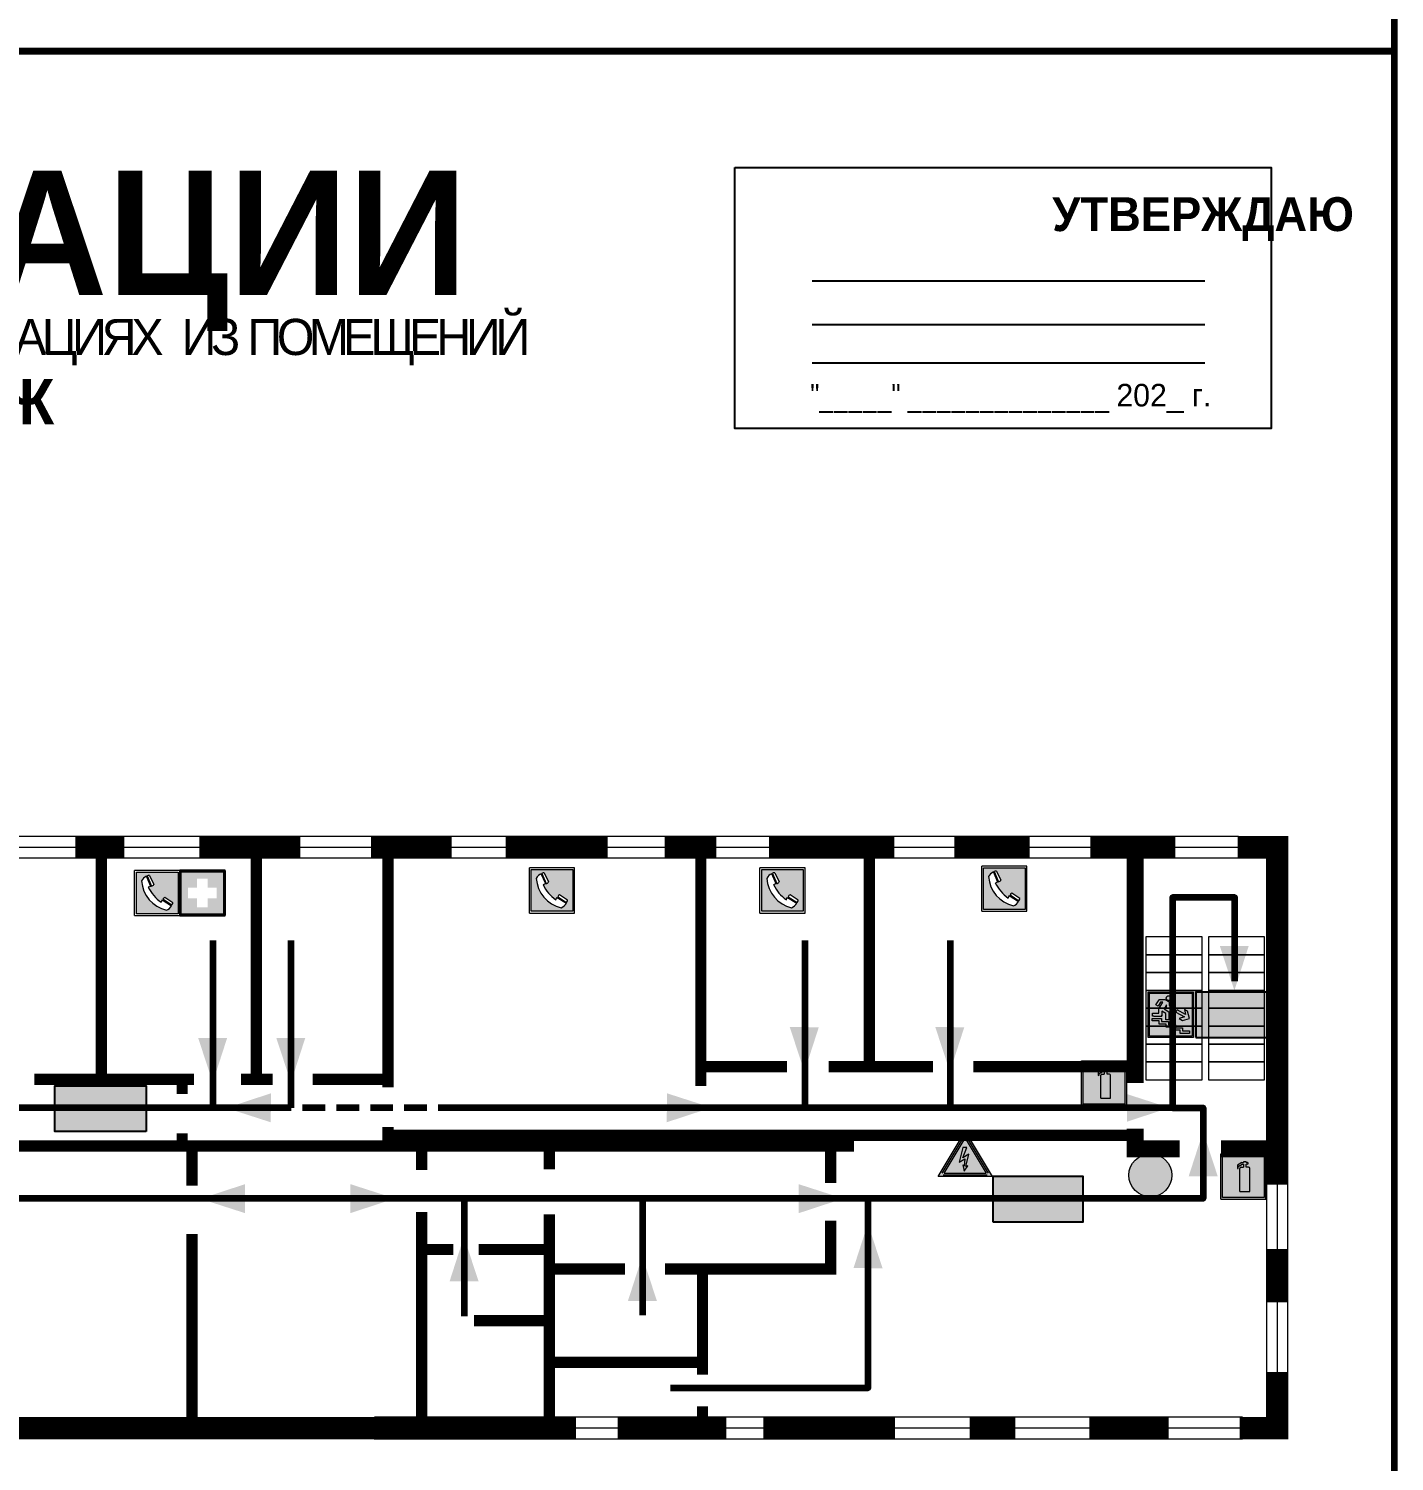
# Model space of a CAD drawing. Header units: millimetres. Extents: x 13114 to 67229, y 22859 to 38520.
# Drawn here: x 33746.6 to 33988.4, y 24818.2 to 25071.8 of the extents above; entities that cross this region are included whole.
import ezdxf

# ---------------------------------------------------------------- set-up
doc = ezdxf.new("R2010")
doc.units = ezdxf.units.MM
doc.linetypes.add('{ Wide Dash }', pattern=[12, 4, -2, 4, -2])
doc.layers.add('План_Штампы', color=7, linetype='Continuous')
doc.styles.add('обычный', font='arial.ttf')

# ---------------------------------------------------------------- blocks, each defined once
blk = doc.blocks.new('A$C7B8C2D5B')
at = {"lineweight": 0}
h = blk.add_hatch(color=5, dxfattribs=at)
h.dxf.hatch_style = 1
h.paths.add_polyline_path([(1.4, -3.02, 1), (-2.11, -3.02, 1)])
at = {"color": 5, "lineweight": 0}
blk.add_circle((-0.36, -3.02), 1.75, dxfattribs=at)
blk = doc.blocks.new('A$C456E1F9C')
at = {"lineweight": 5}
h = blk.add_hatch(color=242, dxfattribs=at)
h.paths.add_polyline_path([(0.51, -1.47), (0.51, -13.26), (12.29, -13.26), (12.29, -1.47)])
h.paths.add_polyline_path([(5.42, -4.95, -0.254479), (4.78, -5.4), (3.52, -2.53, -0.209735), (4.23, -2.4)], flags=16)
h.paths.add_polyline_path([(8.53, -8.6), (10.87, -10.17), (10.54, -10.76), (8.03, -9.13, -0.192251)], flags=16)
h.paths.add_polyline_path([(4.61, -5.49, 0.005518), (3.87, -5.72, 0.128647), (7.49, -10.01, 0.00809), (7.83, -9.33), (10.47, -10.97, -0.16736), (8.99, -12.25, -0.327862), (1.95, -3.95, -0.166952), (3.36, -2.62)], flags=16)
at = {"color": 242, "lineweight": 5}
for p, q in [((0, -13.77), (0, -0.97)), ((12.8, -0.97), (0, -0.97)), ((4.61, -5.49), (3.36, -2.62)), ((3.52, -2.53), (4.78, -5.4)), ((4.23, -2.4), (5.42, -4.95)), ((12.8, -13.77), (12.8, -0.97)), ((7.83, -9.33), (10.47, -10.97)), ((8.03, -9.13), (10.54, -10.76)), ((10.81, -10.12), (8.53, -8.6)), ((10.54, -10.76), (10.8, -10.3)), ((10.8, -10.3), (10.81, -10.12)), ((0, -13.77), (12.8, -13.77))]:
    blk.add_line(p, q, dxfattribs=at)
blk.add_lwpolyline([(0.51, -1.47), (12.29, -1.47), (12.29, -13.26), (0.51, -13.26)], close=True, dxfattribs=at)
for centre, radius, start, end in [((4.59, -5.34), 2.99, 114.2845, 152.1974), ((11.12, -3.31), 9.19, 183.9915, 256.6009), ((4.02, -3.27), 0.891, 76.3284, 123.7092), ((14.98, -39.1), 35.17, 107.1487, 108.4135), ((13.86, -0.94), 11.08, 205.5536, 234.8762), ((4.68, -4.59), 0.824, 276.9621, 334.0723), ((-13.31, 0.8), 23.44, 332.5487, 334.4027), ((8.94, -9.5), 0.989, 114.4092, 157.9388), ((7.87, -9.46), 3, 291.9291, 329.9329)]:
    blk.add_arc(centre, radius, start, end, dxfattribs=at)
blk = doc.blocks.new('A$C18900ED3')
h = blk.add_hatch(color=126)
h.paths.add_polyline_path([(-0.18, -0.18), (-7.02, -0.18), (-7.02, -7.02), (-0.18, -7.02)])
h.paths.add_polyline_path([(-5.89, -4.46), (-5.89, -2.77), (-4.46, -2.77), (-4.46, -1.31), (-2.77, -1.31), (-2.77, -2.77), (-1.33, -2.77), (-1.33, -4.46), (-2.77, -4.46), (-2.77, -5.89), (-4.46, -5.89), (-4.46, -4.46)], flags=16)
at = {"color": 126}
for p, q in [((-7.2, 0), (-7.2, -7.2)), ((0, 0), (-7.2, 0)), ((0, -7.2), (0, 0)), ((-7.02, -7.02), (-7.02, -0.18)), ((-7.02, -0.18), (-0.18, -0.18)), ((-0.18, -0.18), (-0.18, -7.02)), ((-7.2, -7.2), (0, -7.2)), ((-0.18, -7.02), (-7.02, -7.02))]:
    blk.add_line(p, q, dxfattribs=at)
blk = doc.blocks.new('вниз')
at = {"lineweight": 0, "true_color": 0xffffff}
h = blk.add_hatch(color=7, dxfattribs=at)
h.dxf.hatch_style = 1
h.paths.add_polyline_path([(40994.51, -4472.22), (40986.51, -4472.22), (40986.51, -4480.22), (40994.51, -4480.22)])
h.paths.add_polyline_path([(40994.31, -4472.42), (40994.31, -4480.01), (40986.71, -4480.01), (40986.71, -4472.42)], flags=16)
h.paths.add_polyline_path([(40988.43, -4473.53), (40989.43, -4473.53), (40990.19, -4473.96), (40990.19, -4474.6), (40991, -4474.6), (40991, -4475.06), (40989.73, -4475.06), (40989.73, -4474.46), (40989.3, -4475.18), (40990.17, -4475.7), (40990.17, -4477.11), (40989.63, -4477.11), (40989.63, -4476.01), (40988.94, -4475.59), (40988.94, -4476.46), (40988.94, -4476.46), (40987.47, -4476.46), (40987.26, -4476.46), (40987.26, -4475.92), (40988.4, -4475.92), (40988.4, -4475.2), (40989.1, -4473.99), (40988.66, -4473.99), (40988.24, -4474.7), (40987.86, -4474.47), (40988.41, -4473.56)], flags=0)
h.paths.add_polyline_path([(40990.55, -4473.29, -1), (40989.69, -4473.29, -1)], flags=0)
h.paths.add_polyline_path([(40988.85, -4476.89), (40988.85, -4477.43), (40990.1, -4477.43), (40990.1, -4477.99), (40991.34, -4477.99), (40991.34, -4478.54), (40992.59, -4478.54), (40992.59, -4479.09), (40993.83, -4479.09), (40993.83, -4479.52), (40992.17, -4479.52), (40992.17, -4478.97), (40990.91, -4478.97), (40990.91, -4478.41), (40989.68, -4478.41), (40989.68, -4477.86), (40988.43, -4477.86), (40988.43, -4477.31), (40987.6, -4477.31), (40987.18, -4477.31), (40987.18, -4476.89)], flags=0)
h.paths.add_polyline_path([(40991.61, -4475.33), (40993.12, -4476.2), (40992.9, -4475.27), (40993.48, -4475.6), (40993.83, -4476.88), (40992.56, -4477.22), (40991.97, -4476.88), (40992.9, -4476.61), (40991.38, -4475.74), (40991.58, -4475.39)], flags=0)
h.paths.add_polyline_path([(40990.19, -4473.96), (40989.43, -4473.53), (40988.43, -4473.53), (40988.41, -4473.56), (40987.86, -4474.47), (40988.24, -4474.7), (40988.66, -4473.99), (40989.1, -4473.99), (40988.4, -4475.2), (40988.4, -4475.92), (40987.26, -4475.92), (40987.26, -4476.46), (40987.47, -4476.46), (40988.94, -4476.46), (40988.94, -4476.27), (40988.94, -4475.59), (40989.63, -4476.01), (40989.63, -4477.11), (40990.17, -4477.11), (40990.17, -4475.7), (40989.3, -4475.18), (40989.73, -4474.46), (40989.73, -4475.06), (40991, -4475.06), (40991, -4474.6), (40990.19, -4474.6)], flags=0)
h.paths.add_polyline_path([(40990.55, -4473.29, 1), (40989.69, -4473.29, 1)], flags=0)
h.paths.add_polyline_path([(40991.61, -4475.33), (40991.58, -4475.39), (40991.38, -4475.74), (40992.9, -4476.61), (40991.97, -4476.88), (40992.56, -4477.22), (40993.83, -4476.88), (40993.48, -4475.6), (40992.9, -4475.27), (40993.12, -4476.2)], flags=0)
h.paths.add_polyline_path([(40990.1, -4477.43), (40988.85, -4477.43), (40988.85, -4476.89), (40987.18, -4476.89), (40987.18, -4477.31), (40987.6, -4477.31), (40988.43, -4477.31), (40988.43, -4477.86), (40989.68, -4477.86), (40989.68, -4478.41), (40990.91, -4478.41), (40990.91, -4478.97), (40992.17, -4478.97), (40992.17, -4479.52), (40993.83, -4479.52), (40993.83, -4479.09), (40992.59, -4479.09), (40992.59, -4478.54), (40991.34, -4478.54), (40991.34, -4477.99), (40990.1, -4477.99)], flags=0)
at = {"lineweight": 0}
h = blk.add_hatch(color=126, dxfattribs=at)
h.dxf.hatch_style = 1
h.paths.add_polyline_path([(40994.31, -4472.42), (40986.71, -4472.42), (40986.71, -4480.01), (40994.31, -4480.01)])
h.paths.add_polyline_path([(40988.43, -4473.53), (40989.43, -4473.53), (40990.19, -4473.96), (40990.19, -4474.6), (40991, -4474.6), (40991, -4475.06), (40989.73, -4475.06), (40989.73, -4474.46), (40989.3, -4475.18), (40990.17, -4475.7), (40990.17, -4477.11), (40989.63, -4477.11), (40989.63, -4476.01), (40988.94, -4475.59), (40988.94, -4476.46), (40988.94, -4476.46), (40987.47, -4476.46), (40987.26, -4476.46), (40987.26, -4475.92), (40988.4, -4475.92), (40988.4, -4475.2), (40989.1, -4473.99), (40988.66, -4473.99), (40988.24, -4474.7), (40987.86, -4474.47), (40988.41, -4473.56)], flags=16)
h.paths.add_polyline_path([(40990.55, -4473.29, -1), (40989.69, -4473.29, -1)], flags=16)
h.paths.add_polyline_path([(40988.85, -4476.89), (40988.85, -4477.43), (40990.1, -4477.43), (40990.1, -4477.99), (40991.34, -4477.99), (40991.34, -4478.54), (40992.59, -4478.54), (40992.59, -4479.09), (40993.83, -4479.09), (40993.83, -4479.52), (40992.17, -4479.52), (40992.17, -4478.97), (40990.91, -4478.97), (40990.91, -4478.41), (40989.68, -4478.41), (40989.68, -4477.86), (40988.43, -4477.86), (40988.43, -4477.31), (40987.6, -4477.31), (40987.18, -4477.31), (40987.18, -4476.89)], flags=16)
h.paths.add_polyline_path([(40991.61, -4475.33), (40993.12, -4476.2), (40992.9, -4475.27), (40993.48, -4475.6), (40993.83, -4476.88), (40992.56, -4477.22), (40991.97, -4476.88), (40992.9, -4476.61), (40991.38, -4475.74), (40991.58, -4475.39)], flags=16)
at = {"lineweight": 0, "true_color": 0xffffff}
h = blk.add_hatch(color=7, dxfattribs=at)
h.dxf.hatch_style = 1
h.paths.add_polyline_path([(40989.73, -4474.46), (40989.73, -4475.06), (40991, -4475.06), (40991, -4474.6), (40990.19, -4474.6), (40990.19, -4473.96), (40989.43, -4473.53), (40988.43, -4473.53), (40988.41, -4473.56), (40987.86, -4474.47), (40988.24, -4474.7), (40988.66, -4473.99), (40989.1, -4473.99), (40988.4, -4475.2), (40988.4, -4475.92), (40987.26, -4475.92), (40987.26, -4476.46), (40987.47, -4476.46), (40988.94, -4476.46), (40988.94, -4475.59), (40989.63, -4476.01), (40989.63, -4477.11), (40990.17, -4477.11), (40990.17, -4475.7), (40989.3, -4475.18)])
h.paths.add_polyline_path([(40989.69, -4473.29, 1), (40990.55, -4473.29, 1)])
h.paths.add_polyline_path([(40991.61, -4475.33), (40991.58, -4475.39), (40991.38, -4475.74), (40992.9, -4476.61), (40991.97, -4476.88), (40992.56, -4477.22), (40993.83, -4476.88), (40993.48, -4475.6), (40992.9, -4475.27), (40993.12, -4476.2)])
h.paths.add_polyline_path([(40990.1, -4477.43), (40988.85, -4477.43), (40988.85, -4476.89), (40987.18, -4476.89), (40987.18, -4477.31), (40987.6, -4477.31), (40988.43, -4477.31), (40988.43, -4477.86), (40989.68, -4477.86), (40989.68, -4478.41), (40990.91, -4478.41), (40990.91, -4478.97), (40992.17, -4478.97), (40992.17, -4479.52), (40993.83, -4479.52), (40993.83, -4479.09), (40992.59, -4479.09), (40992.59, -4478.54), (40991.34, -4478.54), (40991.34, -4477.99), (40990.1, -4477.99)])
at = {"color": 126, "lineweight": 0}
for points in [[(40986.51, -4472.22), (40994.51, -4472.22), (40994.51, -4480.22), (40986.51, -4480.22)], [(40986.71, -4472.42), (40994.31, -4472.42), (40994.31, -4480.01), (40986.71, -4480.01)]]:
    blk.add_lwpolyline(points, close=True, dxfattribs=at)
for points in [[(40987.47, -4476.46), (40987.26, -4476.46), (40987.26, -4475.92), (40988.4, -4475.92), (40988.4, -4475.2), (40989.1, -4473.99), (40988.66, -4473.99), (40988.24, -4474.7), (40987.86, -4474.47), (40988.41, -4473.56), (40988.43, -4473.53), (40989.43, -4473.53), (40990.19, -4473.96), (40990.19, -4474.6), (40991, -4474.6), (40991, -4475.06), (40989.73, -4475.06), (40989.73, -4474.46), (40989.3, -4475.18), (40990.17, -4475.7), (40990.17, -4477.11), (40989.63, -4477.11), (40989.63, -4476.01), (40988.94, -4475.59), (40988.94, -4476.46)], [(40987.6, -4477.31), (40987.18, -4477.31), (40987.18, -4476.89), (40988.85, -4476.89), (40988.85, -4477.43), (40990.1, -4477.43), (40990.1, -4477.99), (40991.34, -4477.99), (40991.34, -4478.54), (40992.59, -4478.54), (40992.59, -4479.09), (40993.83, -4479.09), (40993.83, -4479.52), (40992.17, -4479.52), (40992.17, -4478.97), (40990.91, -4478.97), (40990.91, -4478.41), (40989.68, -4478.41), (40989.68, -4477.86), (40988.43, -4477.86), (40988.43, -4477.31), (40987.6, -4477.31)], [(40987.47, -4476.46), (40988.94, -4476.46), (40988.94, -4476.27)], [(40991.58, -4475.39), (40991.38, -4475.74), (40992.9, -4476.61), (40991.97, -4476.88), (40992.56, -4477.22), (40993.83, -4476.88), (40993.48, -4475.6), (40992.9, -4475.27), (40993.12, -4476.2), (40991.61, -4475.33), (40991.58, -4475.39)]]:
    blk.add_lwpolyline(points, dxfattribs=at)
blk.add_circle((40990.12, -4473.29), 0.432, dxfattribs=at)
blk = doc.blocks.new('A$C7B4425F7')
at = {"true_color": 0xffffff}
blk.add_hatch(color=7, dxfattribs=at).paths.add_polyline_path([(0, 0), (-16, 0), (-16, -8), (0, -8)])
h = blk.add_hatch(color=126)
h.paths.add_polyline_path([(-0.2, -0.2), (-15.8, -0.2), (-15.8, -7.8), (-0.2, -7.8)])
h.paths.add_polyline_path([(-11.76, -2.03), (-11.76, -3.66), (-11.17, -3.66, -0.568275), (-11.17, -6.18), (-12.58, -6.18), (-12.58, -2.03)], flags=16)
h.paths.add_polyline_path([(-13.33, -4.12, -0.495768), (-13.59, -6.18), (-15.03, -6.18), (-15.03, -2.03), (-13.59, -2.03, -0.487973)], flags=16)
h.paths.add_polyline_path([(-10.25, -2.03), (-9.48, -2.03), (-9.48, -6.18), (-10.25, -6.18)], flags=16)
h.paths.add_polyline_path([(-13.84, -3.69), (-14.24, -3.69), (-14.24, -3.03), (-13.9, -3.03, -0.692621)], flags=0)
h.paths.add_polyline_path([(-9.15, -2.03), (-8.4, -2.03), (-8.04, -3.07), (-7.68, -2.03), (-6.93, -2.03), (-7.64, -4.1), (-6.93, -6.18), (-7.68, -6.18), (-8.04, -5.14), (-8.4, -6.18), (-9.15, -6.18), (-8.44, -4.1)], flags=16)
h.paths.add_polyline_path([(-11.76, -4.46), (-11.42, -4.46, -0.692621), (-11.36, -5.12), (-11.76, -5.12)], flags=0)
h.paths.add_polyline_path([(-13.9, -5.2), (-14.24, -5.2), (-14.24, -4.55), (-13.84, -4.55, -0.708038)], flags=0)
edge = h.paths.add_edge_path(flags=16)
edge.add_ellipse((-5.51, -4.08), major_axis=(0, 2.05), ratio=0.586184, start_angle=0, end_angle=360)
edge = h.paths.add_edge_path(flags=0)
edge.add_ellipse((-5.51, -4.08), major_axis=(0, 1.14), ratio=0.454828, start_angle=0, end_angle=360)
h.paths.add_polyline_path([(-4.13, -4.96, 0.377264), (-3.48, -4.52, 0.0555), (-3.16, -2.03), (-1.66, -2.03), (-1.66, -4.96), (-0.96, -4.96), (-0.96, -7.01), (-1.75, -7.01), (-1.75, -6.18), (-3.3, -6.18), (-3.3, -7.02), (-4.13, -7.02)], flags=16)
h.paths.add_polyline_path([(-2.73, -2.91), (-2.28, -2.91), (-2.28, -4.96), (-3.05, -4.96, 0.079136)], flags=0)
at = {"color": 126}
blk.add_lwpolyline([(-16, -8), (0, -8), (0, 0), (-16, 0)], close=True, dxfattribs=at)
blk = doc.blocks.new('A$C32E8229D')
at = {"true_color": 0xffffff}
blk.add_hatch(color=7, dxfattribs=at).paths.add_polyline_path([(0, 0), (0, -8), (16, -8), (16, 0)])
h = blk.add_hatch(color=126)
h.paths.add_polyline_path([(0.2, -0.2), (15.8, -0.2), (15.8, -7.8), (0.2, -7.8)])
h.paths.add_polyline_path([(13.49, -2.05), (12.08, -2.05), (11.37, -2.63, 0.162397), (11.29, -2.84), (11.29, -3.63), (10.35, -3.63), (10.35, -4.05), (11.68, -4.05), (11.68, -3.48), (12.26, -4.28), (11.29, -5.1), (11.29, -6.78), (11.85, -6.78), (11.85, -5.44), (12.8, -4.64), (12.8, -5.94), (14.46, -5.94), (14.46, -5.39), (13.45, -5.39), (13.45, -3.97), (12.46, -2.59), (13.15, -2.59), (13.69, -3.34), (14.18, -3)], flags=16)
h.paths.add_polyline_path([(10.74, -1.82, 1), (11.8, -1.82, 1)], flags=16)
h.paths.add_polyline_path([(9.39, -3.59), (5.99, -3.59), (6.56, -3.03), (5.91, -3.03), (5.1, -3.83), (5.91, -4.64), (6.56, -4.64), (5.99, -4.09), (9.39, -4.09)], flags=16)
h.paths.add_polyline_path([(4.29, -1.08), (1.72, -1.08), (1.72, -6.6), (4.29, -6.6)], flags=16)
at = {"color": 126}
blk.add_lwpolyline([(16, -8), (0, -8), (0, 0), (16, 0)], close=True, dxfattribs=at)
blk = doc.blocks.new('A$C3E6D3DDE')
at = {"lineweight": 5}
h = blk.add_hatch(color=40, dxfattribs=at)
h.paths.add_polyline_path([(24.1, 1.45), (16.46, -11.35), (31.74, -11.35)])
h.paths.add_polyline_path([(24.09, -0.46), (30.03, -10.41), (18.14, -10.41)], flags=16)
h.paths.add_polyline_path([(24.54, -3.08), (23.41, -6.02), (25.13, -5.01), (24.33, -8.5), (24.82, -8.27), (23.79, -9.86), (23.4, -8.04), (23.8, -8.43), (24.04, -6.29), (22.39, -7.25), (23.44, -3.08)], flags=0)
h = blk.add_hatch(color=256, dxfattribs=at)
h.paths.add_polyline_path([(24.37, 0.03, 0.567511), (23.82, 0.03), (17.59, -10.4, 0.582454), (17.86, -10.88), (30.32, -10.88, 0.582149), (30.6, -10.4)])
h.paths.add_polyline_path([(24.09, -0.46), (18.14, -10.41), (30.03, -10.41)], flags=16)
h.paths.add_polyline_path([(24.54, -3.08), (23.41, -6.02), (25.13, -5.01), (24.33, -8.5), (24.82, -8.27), (23.79, -9.86), (23.4, -8.04), (23.8, -8.43), (24.04, -6.29), (22.39, -7.25), (23.44, -3.08)], flags=0)
h = blk.add_hatch(color=40, dxfattribs=at)
h.paths.add_polyline_path([(24.09, -0.46), (18.14, -10.41), (30.03, -10.41)])
h.paths.add_polyline_path([(24.82, -8.27), (23.79, -9.86), (23.4, -8.04), (23.8, -8.43), (24.04, -6.29), (22.39, -7.25), (23.44, -3.08), (24.54, -3.08), (23.41, -6.02), (25.13, -5.01), (24.33, -8.5)], flags=16)
at = {"color": 40, "lineweight": 5}
for p, q in [((16.46, -11.35), (24.1, 1.45)), ((24.1, 1.45), (31.74, -11.35))]:
    blk.add_line(p, q, dxfattribs=at)
at = {"lineweight": 5}
for p, q in [((17.59, -10.4), (23.82, 0.03)), ((24.37, 0.03), (30.6, -10.4)), ((18.14, -10.41), (24.09, -0.46)), ((23.44, -3.08), (22.39, -7.25)), ((23.41, -6.02), (24.54, -3.08)), ((24.54, -3.08), (23.44, -3.08)), ((24.09, -0.46), (30.03, -10.41)), ((22.39, -7.25), (24.04, -6.29)), ((23.8, -8.43), (23.4, -8.04)), ((23.4, -8.04), (23.79, -9.86)), ((25.13, -5.01), (23.41, -6.02)), ((24.04, -6.29), (23.8, -8.43)), ((24.33, -8.5), (25.13, -5.01)), ((17.86, -10.88), (30.32, -10.88)), ((18.14, -10.41), (30.03, -10.41)), ((23.79, -9.86), (24.82, -8.27)), ((24.82, -8.27), (24.33, -8.5))]:
    blk.add_line(p, q, dxfattribs=at)
at = {"color": 50, "lineweight": 5}
blk.add_line((31.74, -11.35), (16.46, -11.35), dxfattribs=at)
blk = doc.blocks.new('A$C3AD82952')
at = {"true_color": 0xf5f5ff}
h = blk.add_hatch(color=7, dxfattribs=at)
h.dxf.hatch_style = 1
h.paths.add_polyline_path([(8.21, 8.73, 0.414214), (7.89, 9.05), (7.22, 9.05), (7.22, 9.92), (7.59, 9.92, 1), (7.57, 10.36), (7.22, 10.36), (7.22, 10.6), (6.43, 10.6), (6.43, 10.36), (6.01, 10.36), (4.74, 9.59), (4.74, 8.69), (4.98, 8.73), (4.98, 9.26), (6.12, 9.91), (6.43, 9.91), (6.43, 9.05), (5.76, 9.05, 0.414214), (5.44, 8.73), (5.44, 2.2), (8.21, 2.2)], flags=0)
h.paths.add_polyline_path([(12.8, 12.8), (0, 12.8), (0, 0), (12.8, 0)])
h.paths.add_polyline_path([(0.51, 12.29), (12.29, 12.29), (12.29, 0.51), (0.51, 0.51)], flags=16)
h.paths.add_polyline_path([(4.74, 9.59), (6.01, 10.36), (6.43, 10.36), (6.43, 10.6), (7.22, 10.6), (7.22, 10.36), (7.59, 10.36, -0.94586), (7.59, 9.92), (7.22, 9.92), (7.22, 9.05), (7.89, 9.05, -0.414214), (8.21, 8.73), (8.21, 2.2), (5.44, 2.2), (5.44, 8.73, -0.414214), (5.76, 9.05), (6.43, 9.05), (6.43, 9.91), (6.12, 9.91), (4.98, 9.26), (4.98, 8.73), (4.74, 8.69)], flags=0)
h = blk.add_hatch(color=242)
h.dxf.hatch_style = 1
h.paths.add_polyline_path([(12.29, 12.29), (0.51, 12.29), (0.51, 0.51), (12.29, 0.51)])
h.paths.add_polyline_path([(4.74, 8.69), (4.74, 9.59), (6.01, 10.36), (6.43, 10.36), (6.43, 10.6), (7.22, 10.6), (7.22, 10.36), (7.59, 10.36, -0.94586), (7.59, 9.92), (7.22, 9.92), (7.22, 9.05), (7.89, 9.05, -0.414214), (8.21, 8.73), (8.21, 2.2), (5.44, 2.2), (5.44, 8.73, -0.414214), (5.76, 9.05), (6.43, 9.05), (6.43, 9.91), (6.12, 9.91), (4.98, 9.26), (4.98, 8.73)], flags=16)
h = blk.add_hatch(color=7, dxfattribs=at)
h.dxf.hatch_style = 1
h.paths.add_polyline_path([(8.21, 8.73, 0.414214), (7.89, 9.05), (7.22, 9.05), (7.22, 9.92), (7.59, 9.92, 1), (7.57, 10.36), (7.22, 10.36), (7.22, 10.6), (6.43, 10.6), (6.43, 10.36), (6.01, 10.36), (4.74, 9.59), (4.74, 8.69), (4.98, 8.73), (4.98, 9.26), (6.12, 9.91), (6.43, 9.91), (6.43, 9.05), (5.76, 9.05, 0.414214), (5.44, 8.73), (5.44, 2.2), (8.21, 2.2)])
at = {"color": 242, "lineweight": 5}
for p, q in [((0, 0), (0, 12.8)), ((0, 12.8), (12.8, 12.8)), ((12.8, 0), (12.8, 12.8)), ((6.01, 10.36), (4.74, 9.59)), ((4.74, 9.59), (4.74, 8.69)), ((4.74, 8.69), (4.98, 8.73)), ((4.98, 9.26), (6.12, 9.91)), ((4.98, 8.73), (4.98, 9.26)), ((5.44, 2.2), (5.44, 8.73)), ((5.76, 9.05), (6.43, 9.05)), ((6.01, 10.36), (6.43, 10.36)), ((6.12, 9.91), (6.43, 9.91)), ((7.22, 10.6), (6.43, 10.6)), ((6.43, 10.6), (6.43, 10.36)), ((6.43, 9.91), (6.43, 9.05)), ((7.22, 10.36), (7.22, 10.6)), ((7.59, 10.36), (7.22, 10.36)), ((7.22, 9.05), (7.22, 9.92)), ((7.59, 9.92), (7.22, 9.92)), ((7.89, 9.05), (7.22, 9.05)), ((8.21, 2.2), (8.21, 8.73)), ((0, 0), (12.8, 0)), ((5.44, 2.2), (8.21, 2.2))]:
    blk.add_line(p, q, dxfattribs=at)
blk.add_lwpolyline([(0.51, 12.29), (12.29, 12.29), (12.29, 0.51), (0.51, 0.51)], close=True, dxfattribs=at)
for centre, radius, start, end in [((5.76, 8.73), 0.32, 90, 180), ((7.58, 10.14), 0.223, 273.1875, 86.8125), ((7.89, 8.73), 0.32, 0, 90)]:
    blk.add_arc(centre, radius, start, end, dxfattribs=at)

msp = doc.modelspace()

# ---------------------------------------------------------------- linework, layer by layer
at = {"color": 6, "lineweight": 100}
for points in [[(33388.44, 25067.86), (33988.44, 25067.86), (33988.44, 25462.86), (33388.44, 25462.86)], [(33388.44, 24672.86), (33988.44, 24672.86), (33988.44, 25067.86), (33388.44, 25067.86)]]:
    msp.add_lwpolyline(points, close=True, dxfattribs=at)
msp.add_lwpolyline([(33871.62, 25047.24), (33966.62, 25047.24), (33966.62, 25001.03), (33871.62, 25001.03)], close=True)
for points in [[(33885.37, 25027.19), (33954.9, 25027.19)], [(33885.37, 25019.43), (33954.9, 25019.43)], [(33885.37, 25012.64), (33954.9, 25012.64)]]:
    msp.add_lwpolyline(points)
at = {"lineweight": 100}
for points, const_width in [([(33843.51, 24824.05), (33415.35, 24824.05), (33415.35, 24943.69), (33465.27, 24943.69), (33465.27, 24938.04)], 4), ([(33763.56, 24926.88), (33754.89, 24926.88)], 4), ([(33794.71, 24926.88), (33776.85, 24926.88)], 4), ([(33821.48, 24926.88), (33807.21, 24926.88)], 4), ([(33849.14, 24926.88), (33831.09, 24926.88)], 4), ([(33868.38, 24926.88), (33859.22, 24926.88)], 4), ([(33899.92, 24926.88), (33877.67, 24926.88)], 4), ([(33923.87, 24926.88), (33910.52, 24926.88)], 4), ([(33949.65, 24926.88), (33934.6, 24926.88)], 4), ([(33942.56, 24885.15), (33942.56, 24926.88)], 3), ([(33960.67, 24926.88), (33967.69, 24926.88), (33967.69, 24867.17)], 4), ([(33950.44, 24873.51), (33942.56, 24873.51), (33942.56, 24877.09)], 3), ([(33967.69, 24873.51), (33957.71, 24873.51)], 3), ([(33967.69, 24855.74), (33967.69, 24846.31)], 4), ([(33967.69, 24855.71), (33967.69, 24846.57)], 4), ([(33967.69, 24833.46), (33967.69, 24824.05), (33961.27, 24824.05)], 4), ([(33967.69, 24834.02), (33967.69, 24829.64)], 4), ([(33870.13, 24824.05), (33850.88, 24824.05)], 4), ([(33900.02, 24824.05), (33876.68, 24824.05)], 4), ([(33921.31, 24824.05), (33913.26, 24824.05)], 4), ([(33948.47, 24824.05), (33934.42, 24824.05)], 4), ([(33961.27, 24824.05), (33961.03, 24824.05)], 4)]:
    msp.add_lwpolyline(points, dxfattribs=dict(at, const_width=const_width))
at = {"lineweight": 0}
for points in [[(33960.67, 24926.88), (33478.06, 24926.88)], [(33960.85, 24928.8), (33478.24, 24928.8)], [(33960.83, 24924.98), (33478.21, 24924.98)], [(33965.78, 24867.39), (33965.78, 24831.6)], [(33967.69, 24867.17), (33967.69, 24831.37)], [(33969.54, 24867.3), (33969.54, 24831.51)], [(33961.55, 24826), (33807.83, 24826)], [(33961.27, 24824.05), (33807.54, 24824.05)], [(33961.53, 24822.12), (33807.8, 24822.12)]]:
    msp.add_lwpolyline(points, dxfattribs=at)
at = {"lineweight": 0, "const_width": 2}
for points in [[(33759.48, 24885.79), (33759.48, 24927.32)], [(33786.89, 24894.12), (33786.89, 24926.94)], [(33810.21, 24884.42), (33810.21, 24925.92)], [(33880.87, 24888.04), (33865.63, 24888.04), (33865.63, 24884.61), (33865.63, 24927.11)], [(33895.49, 24888.04), (33895.49, 24926.1)], [(33786.89, 24885.79), (33786.89, 24894.12)], [(33906.76, 24888.04), (33888.25, 24888.04)], [(33927.78, 24888.04), (33913.86, 24888.04)], [(33942.26, 24888.04), (33927.78, 24888.04)], [(33775.86, 24885.79), (33747.63, 24885.79)], [(33773.78, 24885.79), (33773.78, 24883.2)], [(33789.78, 24885.79), (33784.22, 24885.79)], [(33810.21, 24885.79), (33796.9, 24885.79)], [(33773.78, 24874.03), (33773.78, 24876.27)], [(33810.21, 24874.03), (33810.21, 24877.38)], [(33874.74, 24875.88), (33810.21, 24875.88)], [(33942.54, 24875.88), (33874.74, 24875.88)], [(33874.74, 24874.03), (33680.99, 24874.03)], [(33775.53, 24874.03), (33775.53, 24866.97)], [(33816.2, 24874.03), (33816.2, 24869.78)], [(33838.78, 24874.03), (33838.78, 24869.9)], [(33892.74, 24874.03), (33870.46, 24874.03)], [(33888.63, 24874.03), (33888.63, 24867.45)], [(33821.79, 24855.68), (33816.2, 24855.68), (33816.2, 24862.31), (33816.2, 24825.16)], [(33852.18, 24852.25), (33838.78, 24852.25), (33838.78, 24861.89)], [(33888.63, 24860.81), (33888.63, 24852.25), (33859.3, 24852.25)], [(33775.53, 24858.42), (33775.53, 24825.62)], [(33838.78, 24855.68), (33826.3, 24855.68)], [(33838.78, 24852.25), (33838.78, 24823.57)], [(33865.92, 24852.25), (33865.92, 24833.5)], [(33838.78, 24843.06), (33825.44, 24843.06)], [(33865.92, 24835.7), (33838.78, 24835.7)], [(33865.92, 24827.89), (33865.92, 24823.87)]]:
    msp.add_lwpolyline(points, dxfattribs=at)
at = {"color": 126, "lineweight": 100, "true_color": 0x008754}
for points in [[(33960.2, 24903.21), (33960.2, 24918.03), (33949.17, 24918.03), (33949.17, 24880.78), (33954.58, 24880.78), (33954.58, 24864.68), (33448.86, 24864.68)], [(33779.25, 24880.78), (33779.25, 24910.37)], [(33793.08, 24880.78), (33793.08, 24910.37)], [(33884.08, 24880.78), (33884.08, 24910.37)], [(33909.84, 24880.78), (33909.84, 24910.37)], [(33793.08, 24880.78), (33638.72, 24880.78)], [(33949.17, 24880.78), (33823.11, 24880.78)], [(33823.72, 24864.68), (33823.72, 24843.9)], [(33855.27, 24864.68), (33855.27, 24844.06)], [(33860.28, 24831.17), (33895.26, 24831.17), (33895.26, 24864.68)]]:
    msp.add_lwpolyline(points, dxfattribs=at)
at = {"lineweight": 0}
for points in [[(33954.38, 24911.01), (33944.45, 24911.01), (33944.45, 24907.85), (33954.38, 24907.85)], [(33965.46, 24911.01), (33955.54, 24911.01), (33955.54, 24907.85), (33965.46, 24907.85)], [(33954.38, 24907.85), (33944.45, 24907.85), (33944.45, 24904.7), (33954.38, 24904.7)], [(33965.46, 24907.85), (33955.54, 24907.85), (33955.54, 24904.7), (33965.46, 24904.7)], [(33954.38, 24904.7), (33944.45, 24904.7), (33944.45, 24901.54), (33954.38, 24901.54)], [(33965.46, 24904.7), (33955.54, 24904.7), (33955.54, 24901.54), (33965.46, 24901.54)], [(33954.38, 24901.54), (33944.45, 24901.54), (33944.45, 24898.38), (33954.38, 24898.38)], [(33965.46, 24901.54), (33955.54, 24901.54), (33955.54, 24898.38), (33965.46, 24898.38)], [(33954.38, 24898.38), (33944.45, 24898.38), (33944.45, 24895.22), (33954.38, 24895.22)], [(33965.46, 24898.38), (33955.54, 24898.38), (33955.54, 24895.22), (33965.46, 24895.22)], [(33954.38, 24895.22), (33944.45, 24895.22), (33944.45, 24892.06), (33954.38, 24892.06)], [(33965.46, 24895.22), (33955.54, 24895.22), (33955.54, 24892.06), (33965.46, 24892.06)], [(33954.38, 24892.06), (33944.45, 24892.06), (33944.45, 24888.9), (33954.38, 24888.9)], [(33965.46, 24892.06), (33955.54, 24892.06), (33955.54, 24888.9), (33965.46, 24888.9)], [(33954.38, 24888.9), (33944.45, 24888.9), (33944.45, 24885.74), (33954.38, 24885.74)], [(33965.46, 24888.9), (33955.54, 24888.9), (33955.54, 24885.74), (33965.46, 24885.74)]]:
    msp.add_lwpolyline(points, close=True, dxfattribs=at)
at = {"color": 126, "linetype": '{ Wide Dash }', "lineweight": 100, "true_color": 0x008754}
msp.add_lwpolyline([(33823.11, 24880.78), (33793.08, 24880.78)], dxfattribs=at)
at = {"layer": 'План_Штампы', "color": 126, "true_color": 0x008754}
for points in [[(33957.52, 24909.44), (33962.65, 24909.43), (33960.11, 24901.55)], [(33881.38, 24895.05), (33886.52, 24895.04), (33883.97, 24887.16)], [(33907.15, 24895.05), (33912.28, 24895.04), (33909.74, 24887.16)], [(33776.61, 24893.15), (33781.75, 24893.14), (33779.2, 24885.26)], [(33790.45, 24893.15), (33795.58, 24893.14), (33793.04, 24885.26)], [(33789.49, 24883.33), (33789.48, 24878.2), (33781.6, 24880.74)], [(33859.6, 24878.21), (33859.62, 24883.34), (33867.5, 24880.8)], [(33941.09, 24878.31), (33941.1, 24883.19), (33948.6, 24880.77)], [(33957.16, 24868.64), (33952.02, 24868.65), (33954.57, 24876.53)], [(33784.92, 24867.25), (33784.9, 24862.12), (33777.03, 24864.66)], [(33803.57, 24862.12), (33803.58, 24867.25), (33811.46, 24864.71)], [(33882.96, 24862.11), (33882.97, 24867.24), (33890.85, 24864.7)], [(33897.8, 24852.37), (33892.66, 24852.38), (33895.21, 24860.26)], [(33826.27, 24850.04), (33821.14, 24850.05), (33823.68, 24857.93)], [(33857.85, 24846.57), (33852.72, 24846.58), (33855.26, 24854.46)]]:
    msp.add_solid(points, dxfattribs=at)

# ---------------------------------------------------------------- block references
for name, p, xscale, yscale, zscale in [('A$C456E1F9C', (33765.37, 24923.4), 0.625, 0.625, 0.625), ('A$C18900ED3', (33781.37, 24922.79), 1.111111111007631, 1.111111111007631, 1.111111111007631), ('A$C456E1F9C', (33835.27, 24923.85), 0.625, 0.625, 0.625), ('A$C456E1F9C', (33876.09, 24923.85), 0.625, 0.625, 0.625), ('A$C456E1F9C', (33915.36, 24924.16), 0.625, 0.625, 0.625), ('A$C3AD82952', (33933.04, 24881.08), 0.625, 0.625, 0.625), ('A$C3E6D3DDE', (33897.37, 24875.69), 0.625, 0.625, 0.625), ('A$C3AD82952', (33957.69, 24864.59), 0.625, 0.625, 0.625)]:
    msp.add_blockref(name, p, dxfattribs=dict(xscale=xscale, yscale=yscale, zscale=zscale))
at = {"color": 126, "true_color": 0x008754}
msp.add_blockref('вниз', (-7041.65, 29373.46), dxfattribs=at)
at = {"xscale": 2.177419353276491, "yscale": 2.177419353276491, "zscale": 2.177419353276491, "rotation": 180}
msp.add_blockref('A$C7B8C2D5B', (33944.45, 24862.25), dxfattribs=at)
at = {"layer": 'План_Штампы'}
msp.add_blockref('A$C7B4425F7', (33969.26, 24901.24), dxfattribs=at)
at = {"layer": 'План_Штампы', "color": 126, "true_color": 0x008754, "xscale": 1.012510887696, "yscale": 1.012510887696, "zscale": 1.012510887696, "rotation": 359.9978653237144}
msp.add_blockref('A$C32E8229D', (33751.22, 24884.68), dxfattribs=at)
at = {"layer": 'План_Штампы', "color": 126, "true_color": 0x008754, "xscale": -1}
msp.add_blockref('A$C32E8229D', (33933.34, 24868.6), dxfattribs=at)

# ---------------------------------------------------------------- texts
at = {"lineweight": 0, "style": 'обычный'}
for s, insert, char_height, width, attachment_point in [('{\\fProxima Nova Rg|b1|i0|c204|p2;ПЛАН ЭВАКУАЦИИ}', (33547.16, 25046.67), 22, 493.8901, 1), ('\\pi-18,l18,t18;{\\fProxima Nova Rg|b1|i0|c204|p2;УТВЕРЖДАЮ\\H1.1997x; }', (33954.56, 25038.12), 6, 126.6484, 5), ('{\\fArial Narrow|b0|i0|c204|p34;"_____" ______________ \\fProxima Nova Rg|b0|i0|c204|p2;202_ г. }', (33920.52, 25006.36), 4, 78.6503, 5)]:
    msp.add_mtext(s, dxfattribs=dict(at, insert=insert, char_height=char_height, width=width, attachment_point=attachment_point))
at = {"color": 0, "lineweight": 0, "insert": (33697.03, 25020.62), "char_height": 8, "width": 449.2158, "attachment_point": 5, "style": 'обычный'}
msp.add_mtext('{\\fArial Black|b1|i0|c204|p34;\\H2x;\\T0.85;  \\fArial Narrow|b0|i0|c204|p34;\\H0.8x;\\W0.9;\\P\\fProxima Nova Rg|b0|i0|c204|p2;\\H0.5x;\\W1;\\C256;ПРИ ПОЖАРЕ  ИЛИ ДРУГИХ ЧРЕЗВЫЧАЙНЫХ СИТУАЦИЯХ  ИЗ ПОМЕЩЕНИЙ \\fProxima Nova Rg|b1|i0|c204|p2;\\H1.25x;\\P ЖДО ТЦ : АБК  2 ЭТАЖ}', dxfattribs=at)

doc.saveas('drawing.dxf')
